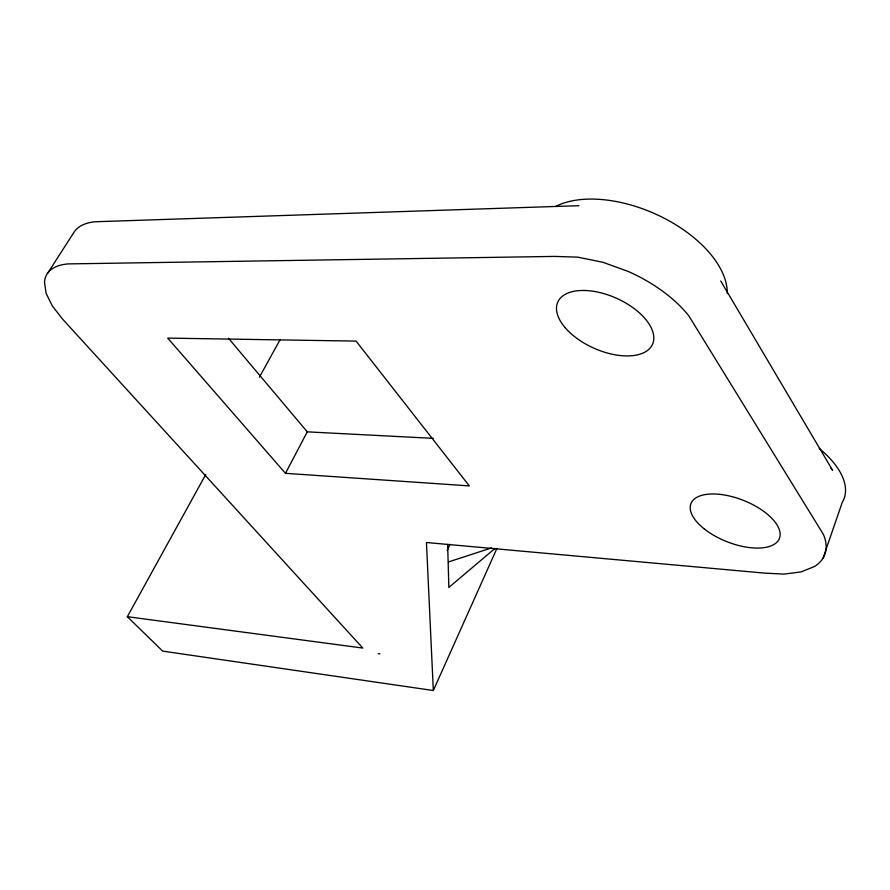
<?xml version="1.0" encoding="UTF-8"?>
<svg xmlns="http://www.w3.org/2000/svg" width="890" height="890" viewBox="0 0 890 890"><rect width="100%" height="100%" fill="white"/><g stroke="black" fill="none" stroke-linecap="round" stroke-linejoin="round"><path stroke-width="1.33" d="M823.05 558.119L842.263 502.361A93.506 46.002 21.1 0 0 819.312 448.504M205.779 474.459L127.348 616.692L162.692 651.124L433.33 690.518L496.954 548.34M447.147 550.587L450.062 544.291M285.468 473.324L469.33 485.907L356.089 341.104L167.732 338.111L285.468 473.324L307.284 431.85L433.308 438.358M259.402 377.204L280.183 339.524M47.782 273.007L74.571 231.389A85.596 38.893 30.5 0 1 95.108 221.755L578.901 205.69M494.996 548.418L448.849 587.444L447.648 544.435M448.56 561.902L491.569 547.917M127.348 616.692L362.797 648.065L62.6 319.143L52.265 305.849L46.08 293.222L44.5 282.019A86.831 37.692 30.3 0 1 68.185 263.907L554.96 256.409L577.933 257.166L602.975 262.305L628.318 271.483A103.93 54.935 24 0 1 688.904 315.961L823.45 534.501A95.286 44.6 21.5 0 1 814.484 566.507L801.122 571.903L783.957 574.117L764.065 573.071L426.444 542.511L433.33 690.518M378.217 653.649L379.897 653.883M228.508 338.278L307.284 431.85M720.722 280.984L832.606 470.332A93.684 45.846 21.2 0 0 830.993 468.329M555.861 206.358A101.816 56.459 23.8 0 1 663.35 217.794A101.816 56.459 23.8 0 1 727.241 293.633M565.094 327.598A51.865 27.401 24 0 0 649.133 349.08A51.865 27.401 24 0 0 601.262 292.91A51.865 27.401 24 0 0 565.094 327.598M703.912 528.638A47.548 22.25 21.5 0 0 778.817 539.685A47.548 22.25 21.5 0 0 722.747 494.729A47.548 22.25 21.5 0 0 703.912 528.638"/></g></svg>
